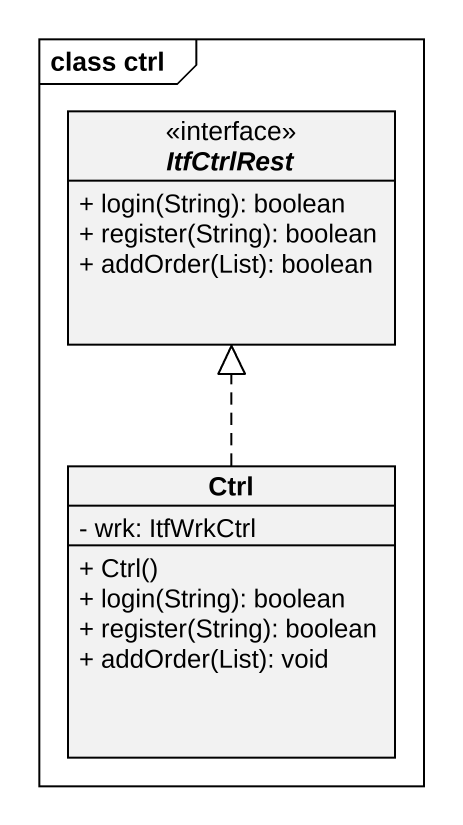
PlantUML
@startuml
mainframe class ctrl
hide circle
hide empty members
skinparam classAttributeIconSize 0
interface ItfCtrlRest {
  + login(String): boolean
  + register(String): boolean
  + addOrder(List): boolean
}
class Ctrl {
  - wrk: ItfWrkCtrl
  + Ctrl()
  + login(String): boolean
  + register(String): boolean
  + addOrder(List): void
}
Ctrl .up.|> ItfCtrlRest
@enduml
